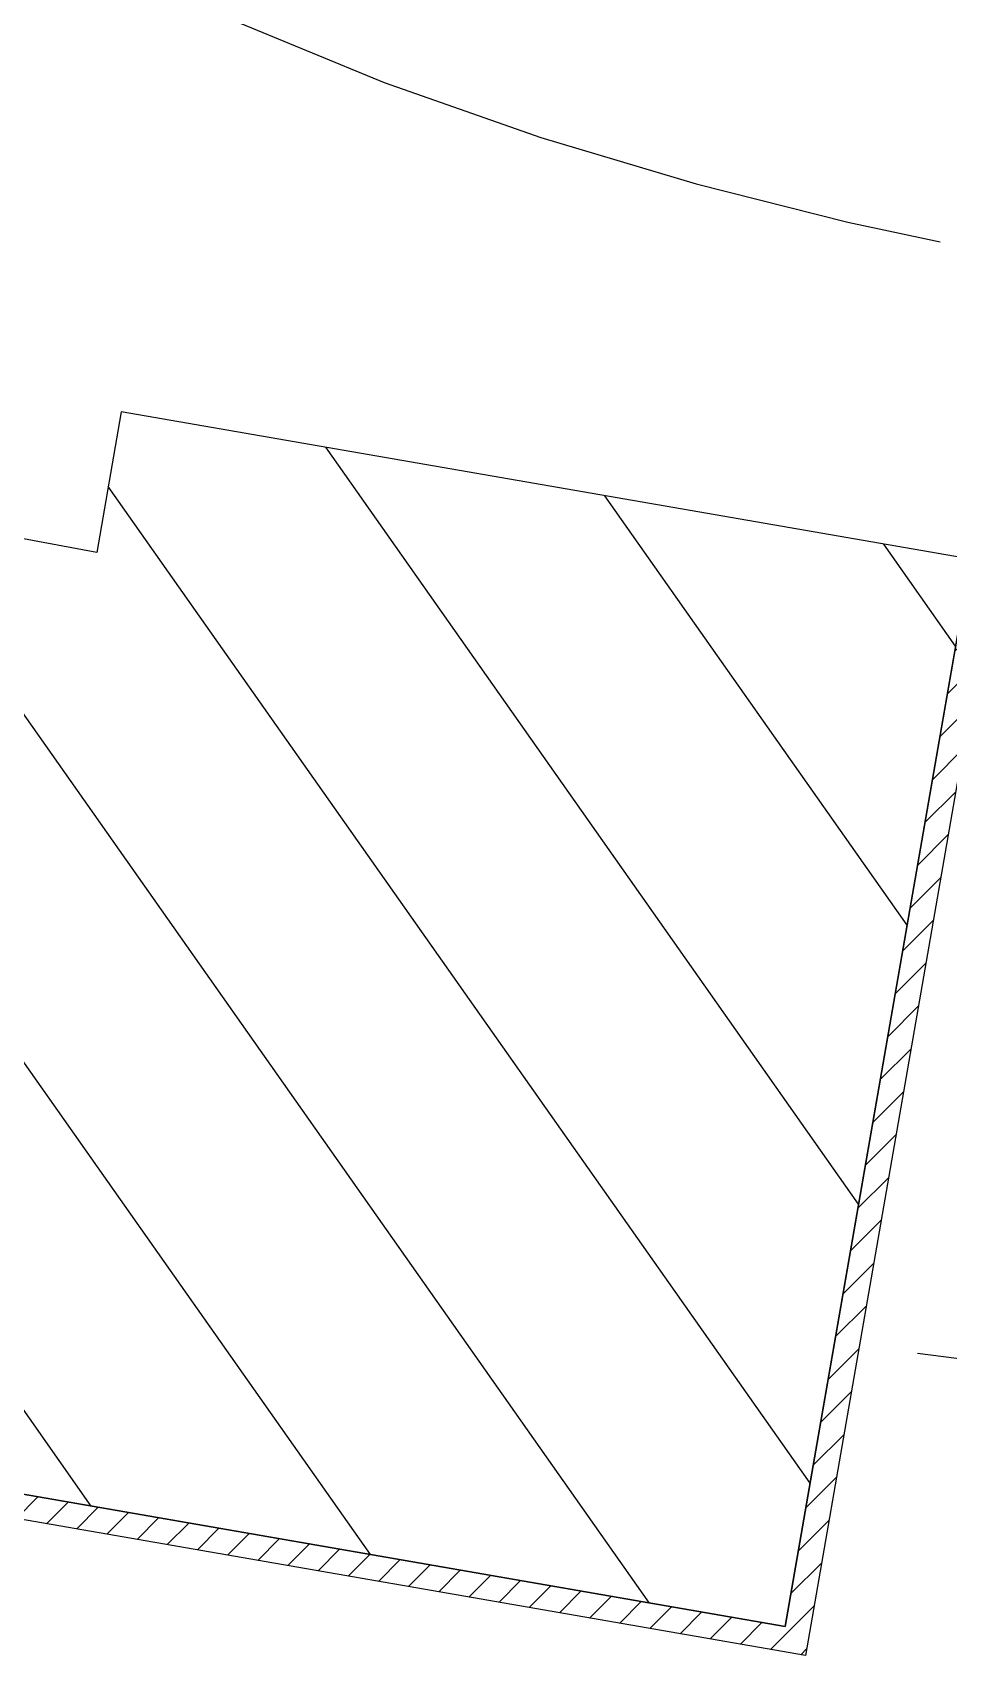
# Model space of a CAD drawing. Header units: millimetres. Extents: x 524954 to 526204, y 9523489 to 9524010.
# Drawn here: x 525797.27 to 525806.42, y 9523724.94 to 9523741.15 of the extents above; entities that cross this region are included whole.
import ezdxf

# ---------------------------------------------------------------- set-up
doc = ezdxf.new("R2010")
doc.units = ezdxf.units.MM
for name, color, linetype in [('Bati', 6, 'Continuous'), ('Bati_H', 1, 'Continuous'), ('Cloture', 7, 'Continuous'), ('CN_01_00', 3, 'Continuous'), ('CN_10_00', 1, 'Continuous'), ('Murs', 1, 'Continuous')]:
    doc.layers.add(name, color=color, linetype=linetype)

msp = doc.modelspace()

# ---------------------------------------------------------------- hatches: boundary and pattern name
at = {"layer": 'Bati_H'}
h = msp.add_hatch(dxfattribs=at)
h.set_pattern_fill('_U', color=256, scale=2, angle=125.1448, style=0, pattern_type=0)
h.set_pattern_definition([(125.144797139, (0, 0), (-1.6353997904, -1.15128950554), [])])
h.paths.add_polyline_path([(525804.788, 9523725.225), (525806.64, 9523735.885), (525798.159, 9523737.358), (525797.914, 9523735.953), (525787.06, 9523737.978), (525785.429, 9523728.588)])
at = {"layer": 'Murs'}
h = msp.add_hatch(dxfattribs=at)
h.set_pattern_fill('_U', color=256, scale=0.25, angle=45, style=0, pattern_type=0)
h.set_pattern_definition([(45, (0, 0), (-0.1767766952966, 0.1767766952966), [])])
h.paths.add_polyline_path([(525804.992, 9523724.936), (525785.02, 9523728.405), (525788.688, 9523748.069), (525808.529, 9523745.296)])
h.paths.add_polyline_path([(525804.788, 9523725.225), (525785.312, 9523728.608), (525788.89, 9523747.788), (525808.238, 9523745.084)], flags=0)

# ---------------------------------------------------------------- linework, layer by layer
at = {"layer": 'Bati', "flags": 128}
msp.add_lwpolyline([(525804.788, 9523725.225), (525806.64, 9523735.885), (525798.159, 9523737.358), (525797.914, 9523735.953), (525787.06, 9523737.978), (525785.429, 9523728.588)], close=True, dxfattribs=at)
at = {"layer": 'Cloture', "flags": 128}
for points in [[(525804.992, 9523724.936), (525785.02, 9523728.405), (525788.688, 9523748.069), (525808.529, 9523745.296), (525804.992, 9523724.936), (525804.992, 9523724.936)], [(525804.788, 9523725.225), (525785.312, 9523728.608), (525788.89, 9523747.788), (525808.238, 9523745.084)]]:
    msp.add_lwpolyline(points, close=True, dxfattribs=at)
at = {"layer": 'CN_01_00', "elevation": 281, "flags": 128}
msp.add_lwpolyline([(525789.51, 9523746.879), (525789.914, 9523746.608), (525790.58, 9523746.166), (525791.427, 9523745.613), (525792.44, 9523744.967), (525793.598, 9523744.255), (525794.878, 9523743.505), (525796.259, 9523742.742), (525797.718, 9523741.993), (525799.234, 9523741.286), (525800.785, 9523740.647), (525802.348, 9523740.098), (525803.899, 9523739.636), (525805.413, 9523739.253), (525806.335, 9523739.056)], dxfattribs=at)
at = {"layer": 'CN_10_00', "elevation": 280, "flags": 128}
msp.add_lwpolyline([(525806.108, 9523727.956), (525808.004, 9523727.713), (525811.131, 9523727.337), (525814.016, 9523727.017), (525816.534, 9523726.77), (525818.594, 9523726.61), (525820.227, 9523726.525), (525821.498, 9523726.496), (525822.47, 9523726.508), (525823.208, 9523726.544), (525823.774, 9523726.585), (525824.233, 9523726.615), (525824.648, 9523726.617), (525825.071, 9523726.577), (525825.505, 9523726.501), (525825.69, 9523726.456)], dxfattribs=at)

doc.saveas('drawing.dxf')
